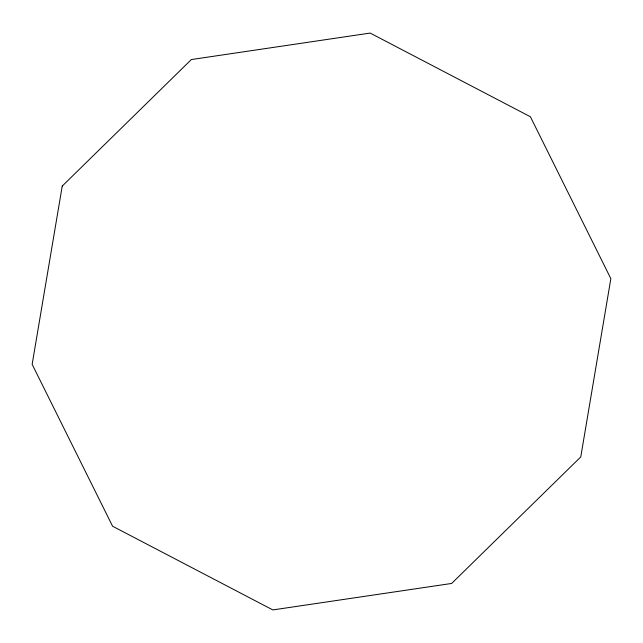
<?xml version="1.0" encoding="UTF-8"?>
<svg xmlns="http://www.w3.org/2000/svg" width="643" height="643" viewBox="0 0 643 643"><rect width="100%" height="100%" fill="white"/><g stroke="black" fill="none" stroke-linecap="round" stroke-linejoin="round"><path stroke-width="0.96" d="M62.234 186.076L32.15 364.332L112.589 526.231L272.825 609.926L451.651 583.45L580.766 456.924L610.85 278.668L530.411 116.769L370.175 33.074L191.349 59.55L62.234 186.076"/></g></svg>
